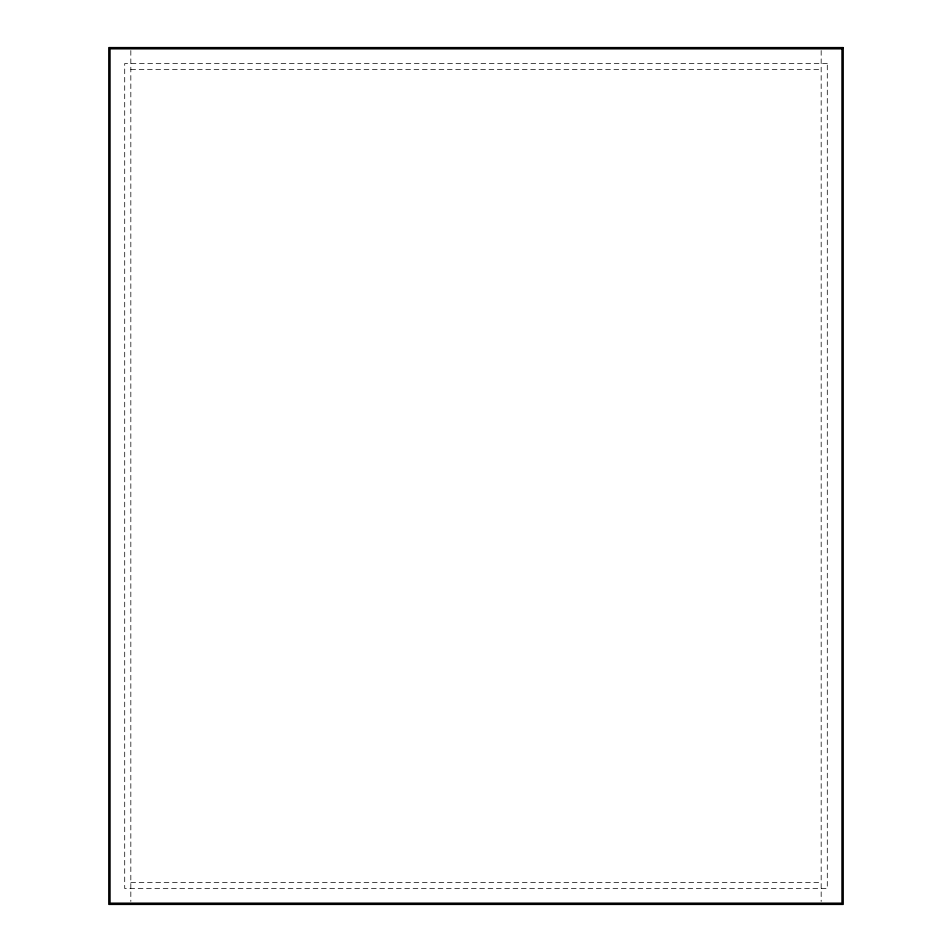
<?xml version="1.0" encoding="UTF-8"?>
<svg xmlns="http://www.w3.org/2000/svg" width="952" height="952" viewBox="0 0 952 952"><rect width="100%" height="100%" fill="white"/><g stroke="black" fill="none" stroke-linecap="round" stroke-linejoin="round"><path stroke-width="0.71" stroke-dasharray="4.76 3.57" d="M130.829 69.627L821.171 69.627M130.829 882.373L821.171 882.373M821.171 50.539L821.171 901.461M130.829 50.539L130.829 901.461M827.288 63.51L124.712 63.51L124.712 888.49L827.288 888.49L827.288 63.51"/><path stroke-width="1.43" d="M843.198 47.6L108.802 47.6L108.802 904.4L843.198 904.4L843.198 47.6M841.973 48.826L110.027 48.826L110.027 903.174L841.973 903.174L841.973 48.826"/></g></svg>
